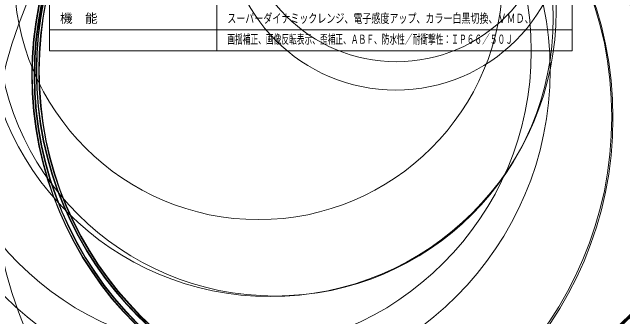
# Model space of a CAD drawing. Units: millimetres, scale not verified. Extents: x -190 to 164, y -287 to 197.
# Drawn here: x -71.4 to 74.6, y -120.2 to -47.3 of the extents above; entities that cross this region are included whole.
import ezdxf
from ezdxf.enums import TextEntityAlignment as Align

# ---------------------------------------------------------------- set-up
doc = ezdxf.new("R2010")
doc.units = ezdxf.units.MM
doc.header["$LTSCALE"] = 0.125
doc.layers.add('0-1_MOJI1', color=7, linetype='Continuous')
doc.layers.add('0-2_WAKU', color=1, linetype='Continuous', lineweight=18)
doc.layers.add('0-5_GAIKEI', color=1, linetype='Continuous', lineweight=18)
doc.styles.add('ＭＳ ゴシック', font='')
doc.styles.get('ＭＳ ゴシック').set_extended_font_data('MS Gothic')

msp = doc.modelspace()

# ---------------------------------------------------------------- linework, layer by layer
at = {"layer": '0-2_WAKU', "color": 4}
for p, q in [((-62.5, -16.5), (-62.5, -56.5)), ((-22.5, -56.5), (-22.5, -16.5)), ((62.5, -56.5), (62.5, -16.5)), ((-62.5, -56.5), (62.5, -56.5))]:
    msp.add_line(p, q, dxfattribs=at)
at = {"layer": '0-2_WAKU'}
msp.add_line((-62.5, -51.5), (62.5, -51.5), dxfattribs=at)
at = {"layer": '0-5_GAIKEI', "color": 7}
for centre, radius in [((-43.2389, -109.0179), 135.3914), ((-35.2781, -132.2644), 154.3674), ((-12.5253, -38.4754), 58.4526), ((-8.5778, -48.6326), 66.5768)]:
    msp.add_circle(centre, radius, dxfattribs=at)
at = {"layer": '0-5_GAIKEI'}
for centre, radius in [((17.7884, -108.2437), 129.9718), ((17.5576, -103.7081), 125.4362), ((-9.7386, -46.9167), 68.4286), ((17.3152, -62.3573), 84.0883), ((17.4538, -62.359), 84.0883), ((17.885, -62.356), 84.0854), ((18.0237, -62.3543), 84.0854), ((17.3137, -61.3226), 83.0072), ((17.4515, -61.3243), 83.0072), ((17.8872, -61.3114), 82.9944), ((18.025, -61.3097), 82.9944), ((11.0674, -133.6696), 152.5096), ((-11.9738, -100.3513), 119.1913), ((-15.6446, -72.6218), 87.911), ((-15.6618, -72.3639), 87.6451), ((-19.2499, -61.1931), 76.475), ((-19.1148, -56.5679), 71.8402), ((24.2136, -95.0982), 110.3958), ((23.9219, -84.6503), 99.951), ((20.3263, -25.321), 40.5978), ((20.4305, -21.9337), 37.2008)]:
    msp.add_circle(centre, radius, dxfattribs=at)

# ---------------------------------------------------------------- texts
at = {"layer": '0-1_MOJI1', "style": 'ＭＳ ゴシック'}
msp.add_text('機\u3000能', height=2.199, dxfattribs=at).set_placement((-60, -50.5), align=Align.BOTTOM_LEFT)
for s, width, p in [('スーパーダイナミックレンジ、電子感度アップ、カラー白黒切換、ＶＭＤ、', 0.7, (-20, -50.5)), ('画揺補正、画像反転表示、歪補正、ＡＢＦ、防水性／耐衝撃性：ＩＰ６６／５０Ｊ', 0.6, (-20, -55.5))]:
    msp.add_text(s, height=2.199, dxfattribs=dict(at, width=width)).set_placement(p, align=Align.BOTTOM_LEFT)

doc.saveas('drawing.dxf')
